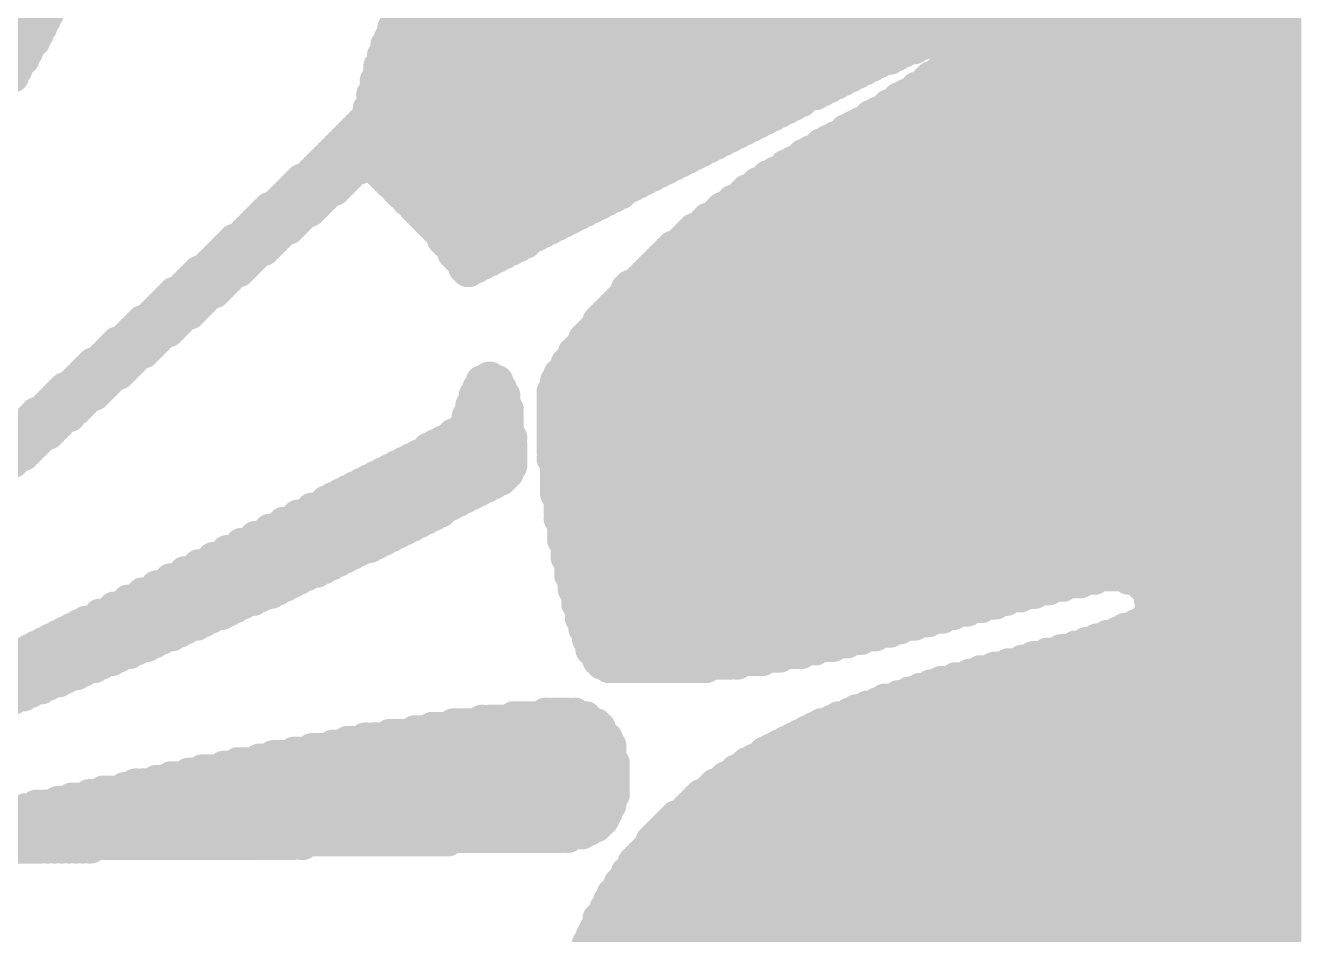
# Model space of a CAD drawing. Extents: x -305 to 3505, y -905 to 3905.
# Drawn here: x 2466.4 to 2547.6, y 2533.3 to 2591.1 of the extents above; entities that cross this region are included whole.
import ezdxf

# ---------------------------------------------------------------- set-up
doc = ezdxf.new("R2010")
doc.units = 0
doc.layers.add('2D_LINE_26', color=1, linetype='CONTINUOUS')

# ---------------------------------------------------------------- blocks, each defined once
blk = doc.blocks.new('SMOOTH_2')
at = {"const_width": 1}
blk.add_lwpolyline([(-0.5, 0, 1), (0.5, 0, 1)], format="xyb", close=True, dxfattribs=at)
blk = doc.blocks.new('DRAWING_23')
at = {"layer": '2D_LINE_26', "const_width": 2}
for points in [[(108.9, 259.875), (110.812, 259.875)], [(133.2, 259.875), (189.562, 259.875)], [(108.45, 259.2), (110.362, 259.2)], [(108.45, 258.975), (110.362, 258.975)], [(108.675, 259.65), (110.588, 259.65)], [(108.675, 259.425), (110.588, 259.425)], [(132.75, 258.975), (189.562, 258.975)], [(132.975, 259.65), (189.562, 259.65)], [(132.975, 259.425), (189.562, 259.425)], [(132.975, 259.2), (189.562, 259.2)], [(107.775, 258.075), (109.912, 258.075)], [(108, 258.525), (110.138, 258.525)], [(108, 258.3), (109.912, 258.3)], [(108.225, 258.75), (110.138, 258.75)], [(132.525, 258.3), (189.562, 258.3)], [(132.525, 258.075), (167.062, 258.075)], [(132.75, 258.75), (189.562, 258.75)], [(132.75, 258.525), (189.562, 258.525)], [(167.4, 258.075), (189.562, 258.075)], [(107.325, 257.4), (109.462, 257.4)], [(107.55, 257.625), (109.462, 257.625)], [(107.775, 257.85), (109.688, 257.85)], [(132.3, 257.85), (166.388, 257.85)], [(132.3, 257.625), (165.938, 257.625)], [(132.3, 257.4), (165.262, 257.4)], [(168.3, 257.85), (189.562, 257.85)], [(168.525, 257.625), (189.562, 257.625)], [(168.525, 257.4), (189.562, 257.4)], [(106.875, 256.5), (108.788, 256.5)], [(107.1, 256.95), (109.238, 256.95)], [(107.1, 256.725), (109.012, 256.725)], [(107.325, 257.175), (109.238, 257.175)], [(131.85, 256.5), (163.238, 256.5)], [(132.075, 257.175), (164.812, 257.175)], [(132.075, 256.95), (164.362, 256.95)], [(132.075, 256.725), (163.688, 256.725)], [(167.85, 256.5), (189.562, 256.5)], [(168.3, 256.95), (189.562, 256.95)], [(168.3, 256.725), (189.562, 256.725)], [(168.525, 257.175), (189.562, 257.175)], [(106.425, 255.825), (108.562, 255.825)], [(106.65, 256.05), (108.562, 256.05)], [(106.875, 256.275), (108.788, 256.275)], [(131.85, 256.275), (162.788, 256.275)], [(131.85, 256.05), (162.338, 256.05)], [(131.85, 255.825), (161.888, 255.825)], [(166.95, 255.825), (189.562, 255.825)], [(167.4, 256.05), (189.562, 256.05)], [(167.625, 256.275), (189.562, 256.275)], [(131.625, 255.6), (161.438, 255.6)], [(131.625, 255.375), (160.988, 255.375)], [(131.625, 255.15), (160.538, 255.15)], [(131.625, 254.925), (160.088, 254.925)], [(165.825, 254.925), (189.562, 254.925)], [(166.05, 255.15), (189.562, 255.15)], [(166.5, 255.375), (189.562, 255.375)], [(166.725, 255.6), (189.562, 255.6)], [(131.4, 254.7), (159.638, 254.7)], [(131.4, 254.475), (158.962, 254.475)], [(131.4, 254.25), (158.738, 254.25)], [(131.4, 254.025), (158.288, 254.025)], [(164.25, 254.025), (189.562, 254.025)], [(164.7, 254.25), (189.562, 254.25)], [(164.925, 254.475), (189.562, 254.475)], [(165.375, 254.7), (189.562, 254.7)], [(131.175, 253.8), (157.838, 253.8)], [(131.175, 253.575), (157.388, 253.575)], [(131.175, 253.35), (156.938, 253.35)], [(163.125, 253.35), (189.562, 253.35)], [(163.575, 253.575), (189.562, 253.575)], [(164.025, 253.8), (189.562, 253.8)], [(130.275, 252.45), (155.138, 252.45)], [(130.5, 252.675), (155.588, 252.675)], [(130.725, 252.9), (156.038, 252.9)], [(130.95, 253.125), (156.488, 253.125)], [(161.55, 252.45), (189.562, 252.45)], [(162, 252.675), (189.562, 252.675)], [(162.45, 252.9), (189.562, 252.9)], [(162.9, 253.125), (189.562, 253.125)], [(129.6, 251.775), (153.788, 251.775)], [(129.825, 252), (154.238, 252)], [(130.05, 252.225), (154.688, 252.225)], [(160.425, 251.775), (189.562, 251.775)], [(160.875, 252), (189.562, 252)], [(161.325, 252.225), (189.562, 252.225)], [(128.7, 250.875), (151.988, 250.875)], [(128.925, 251.1), (152.438, 251.1)], [(129.15, 251.325), (152.888, 251.325)], [(129.375, 251.55), (153.338, 251.55)], [(158.85, 250.875), (189.562, 250.875)], [(159.3, 251.1), (189.562, 251.1)], [(159.75, 251.325), (189.562, 251.325)], [(159.975, 251.55), (189.562, 251.55)], [(127.8, 249.975), (130.612, 249.975)], [(128.025, 250.2), (130.838, 250.2)], [(128.25, 250.425), (151.088, 250.425)], [(128.475, 250.65), (151.538, 250.65)], [(131.4, 250.2), (150.638, 250.2)], [(131.625, 249.975), (150.188, 249.975)], [(157.5, 249.975), (189.562, 249.975)], [(157.725, 250.2), (189.562, 250.2)], [(158.175, 250.425), (189.562, 250.425)], [(158.625, 250.65), (189.562, 250.65)], [(126.9, 249.3), (129.712, 249.3)], [(127.35, 249.525), (129.938, 249.525)], [(127.575, 249.75), (130.162, 249.75)], [(131.85, 249.75), (149.738, 249.75)], [(132.075, 249.525), (149.288, 249.525)], [(132.3, 249.3), (148.838, 249.3)], [(156.375, 249.3), (189.562, 249.3)], [(156.6, 249.525), (189.562, 249.525)], [(157.05, 249.75), (189.562, 249.75)], [(126, 248.4), (128.588, 248.4)], [(126.225, 248.625), (129.038, 248.625)], [(126.45, 248.85), (129.262, 248.85)], [(126.675, 249.075), (129.488, 249.075)], [(132.525, 249.075), (148.388, 249.075)], [(132.975, 248.85), (147.938, 248.85)], [(132.975, 248.625), (147.488, 248.625)], [(133.2, 248.4), (147.262, 248.4)], [(155.025, 248.4), (189.562, 248.4)], [(155.25, 248.625), (189.562, 248.625)], [(155.7, 248.85), (189.562, 248.85)], [(155.925, 249.075), (189.562, 249.075)], [(125.325, 247.725), (127.912, 247.725)], [(125.55, 247.95), (128.138, 247.95)], [(125.775, 248.175), (128.362, 248.175)], [(133.65, 248.175), (146.812, 248.175)], [(133.65, 247.95), (146.362, 247.95)], [(134.1, 247.725), (145.912, 247.725)], [(154.125, 247.725), (189.562, 247.725)], [(154.35, 247.95), (189.562, 247.95)], [(154.8, 248.175), (189.562, 248.175)], [(124.2, 246.825), (126.788, 246.825)], [(124.425, 247.05), (127.012, 247.05)], [(124.65, 247.275), (127.462, 247.275)], [(124.875, 247.5), (127.688, 247.5)], [(134.1, 247.5), (145.462, 247.5)], [(134.325, 247.275), (145.012, 247.275)], [(134.55, 247.05), (144.562, 247.05)], [(134.775, 246.825), (144.112, 246.825)], [(152.775, 246.825), (189.562, 246.825)], [(153.225, 247.05), (189.562, 247.05)], [(153.45, 247.275), (189.562, 247.275)], [(153.675, 247.5), (189.562, 247.5)], [(123.3, 245.925), (125.662, 245.925)], [(123.525, 246.15), (126.112, 246.15)], [(123.75, 246.375), (126.338, 246.375)], [(123.975, 246.6), (126.562, 246.6)], [(135, 246.6), (143.662, 246.6)], [(135.225, 246.375), (143.212, 246.375)], [(135.45, 246.15), (142.762, 246.15)], [(135.675, 245.925), (142.312, 245.925)], [(151.65, 245.925), (189.562, 245.925)], [(151.875, 246.15), (189.562, 246.15)], [(152.325, 246.375), (189.562, 246.375)], [(152.55, 246.6), (189.562, 246.6)], [(122.4, 245.25), (124.988, 245.25)], [(122.625, 245.475), (125.212, 245.475)], [(123.075, 245.7), (125.438, 245.7)], [(135.9, 245.7), (141.862, 245.7)], [(135.9, 245.475), (141.412, 245.475)], [(136.125, 245.25), (141.188, 245.25)], [(150.975, 245.25), (189.562, 245.25)], [(151.2, 245.475), (189.562, 245.475)], [(151.425, 245.7), (189.562, 245.7)], [(121.5, 244.35), (123.862, 244.35)], [(121.725, 244.575), (124.088, 244.575)], [(121.95, 244.8), (124.538, 244.8)], [(122.175, 245.025), (124.762, 245.025)], [(136.35, 245.025), (140.738, 245.025)], [(136.575, 244.8), (140.288, 244.8)], [(136.575, 244.575), (139.838, 244.575)], [(136.8, 244.35), (139.388, 244.35)], [(149.85, 244.35), (189.562, 244.35)], [(150.075, 244.575), (189.562, 244.575)], [(150.3, 244.8), (189.562, 244.8)], [(150.525, 245.025), (189.562, 245.025)], [(120.375, 243.45), (122.962, 243.45)], [(120.825, 243.675), (123.188, 243.675)], [(121.05, 243.9), (123.412, 243.9)], [(121.275, 244.125), (123.638, 244.125)], [(137.025, 244.125), (138.938, 244.125)], [(137.25, 243.9), (138.488, 243.9)], [(137.25, 243.675), (138.038, 243.675)], [(137.475, 243.45), (137.588, 243.45)], [(148.95, 243.45), (189.562, 243.45)], [(149.175, 243.675), (189.562, 243.675)], [(149.4, 243.9), (189.562, 243.9)], [(149.625, 244.125), (189.562, 244.125)], [(119.7, 242.775), (122.062, 242.775)], [(119.925, 243), (122.288, 243)], [(120.15, 243.225), (122.512, 243.225)], [(148.275, 242.775), (189.562, 242.775)], [(148.5, 243), (189.562, 243)], [(148.725, 243.225), (189.562, 243.225)], [(118.575, 241.875), (120.938, 241.875)], [(118.8, 242.1), (121.388, 242.1)], [(119.25, 242.325), (121.612, 242.325)], [(119.475, 242.55), (121.838, 242.55)], [(147.375, 241.875), (189.562, 241.875)], [(147.6, 242.325), (189.562, 242.325)], [(147.6, 242.1), (189.562, 242.1)], [(147.825, 242.55), (189.562, 242.55)], [(117.9, 241.2), (120.262, 241.2)], [(118.125, 241.425), (120.488, 241.425)], [(118.35, 241.65), (120.712, 241.65)], [(146.7, 241.2), (189.562, 241.2)], [(146.925, 241.425), (189.562, 241.425)], [(147.15, 241.65), (189.562, 241.65)], [(116.775, 240.3), (119.138, 240.3)], [(117.225, 240.525), (119.362, 240.525)], [(117.45, 240.75), (119.812, 240.75)], [(117.675, 240.975), (120.038, 240.975)], [(145.8, 240.3), (189.562, 240.3)], [(146.025, 240.525), (189.562, 240.525)], [(146.25, 240.75), (189.562, 240.75)], [(146.475, 240.975), (189.562, 240.975)], [(115.875, 239.4), (118.012, 239.4)], [(116.1, 239.625), (118.462, 239.625)], [(116.325, 239.85), (118.688, 239.85)], [(116.55, 240.075), (118.912, 240.075)], [(145.125, 239.4), (189.562, 239.4)], [(145.35, 239.625), (189.562, 239.625)], [(145.575, 239.85), (189.562, 239.85)], [(145.8, 240.075), (189.562, 240.075)], [(114.975, 238.725), (117.338, 238.725)], [(115.2, 238.95), (117.562, 238.95)], [(115.65, 239.175), (117.788, 239.175)], [(144.675, 238.725), (189.562, 238.725)], [(144.9, 239.175), (189.562, 239.175)], [(144.9, 238.95), (189.562, 238.95)], [(114.075, 237.825), (116.212, 237.825)], [(114.3, 238.05), (116.438, 238.05)], [(114.525, 238.275), (116.888, 238.275)], [(114.75, 238.5), (117.112, 238.5)], [(144, 237.825), (189.562, 237.825)], [(144.225, 238.275), (189.562, 238.275)], [(144.225, 238.05), (189.562, 238.05)], [(144.45, 238.5), (189.562, 238.5)], [(113.175, 237.15), (115.538, 237.15)], [(113.4, 237.375), (115.762, 237.375)], [(113.625, 237.6), (115.988, 237.6)], [(143.55, 237.15), (189.562, 237.15)], [(143.775, 237.6), (189.562, 237.6)], [(143.775, 237.375), (189.562, 237.375)], [(112.275, 236.25), (114.412, 236.25)], [(112.5, 236.475), (114.638, 236.475)], [(112.725, 236.7), (114.862, 236.7)], [(112.95, 236.925), (115.312, 236.925)], [(138.375, 236.475), (139.388, 236.475)], [(138.375, 236.25), (139.388, 236.25)], [(138.825, 236.7), (138.938, 236.7)], [(143.1, 236.475), (189.562, 236.475)], [(143.1, 236.25), (189.562, 236.25)], [(143.325, 236.925), (189.562, 236.925)], [(143.325, 236.7), (189.562, 236.7)], [(111.15, 235.35), (113.288, 235.35)], [(111.375, 235.575), (113.738, 235.575)], [(111.6, 235.8), (113.962, 235.8)], [(111.825, 236.025), (114.188, 236.025)], [(137.925, 235.575), (139.838, 235.575)], [(137.925, 235.35), (139.838, 235.35)], [(138.15, 236.025), (139.612, 236.025)], [(138.15, 235.8), (139.612, 235.8)], [(142.875, 235.8), (189.562, 235.8)], [(142.875, 235.575), (189.562, 235.575)], [(142.875, 235.35), (189.562, 235.35)], [(143.1, 236.025), (189.562, 236.025)], [(110.475, 234.675), (112.612, 234.675)], [(110.7, 234.9), (112.838, 234.9)], [(110.925, 235.125), (113.062, 235.125)], [(137.7, 234.9), (139.838, 234.9)], [(137.7, 234.675), (140.062, 234.675)], [(137.925, 235.125), (139.838, 235.125)], [(142.875, 235.125), (189.562, 235.125)], [(142.875, 234.9), (189.562, 234.9)], [(142.875, 234.675), (189.562, 234.675)], [(109.35, 233.775), (111.488, 233.775)], [(109.575, 234), (111.712, 234)], [(109.8, 234.225), (112.162, 234.225)], [(110.025, 234.45), (112.162, 234.45)], [(137.475, 234.225), (140.062, 234.225)], [(137.475, 234), (140.062, 234)], [(137.475, 233.775), (140.062, 233.775)], [(137.7, 234.45), (139.838, 234.45)], [(142.875, 234.45), (189.562, 234.45)], [(142.875, 234.225), (189.562, 234.225)], [(142.875, 234), (189.562, 234)], [(142.875, 233.775), (189.562, 233.775)], [(108.45, 233.1), (110.812, 233.1)], [(108.9, 233.325), (111.038, 233.325)], [(109.125, 233.55), (111.262, 233.55)], [(136.575, 233.1), (140.062, 233.1)], [(137.025, 233.325), (140.062, 233.325)], [(137.25, 233.55), (140.062, 233.55)], [(142.875, 233.55), (189.562, 233.55)], [(142.875, 233.325), (189.562, 233.325)], [(142.875, 233.1), (189.562, 233.1)], [(107.55, 232.2), (109.688, 232.2)], [(107.775, 232.425), (109.912, 232.425)], [(108, 232.65), (110.138, 232.65)], [(108.225, 232.875), (110.362, 232.875)], [(135, 232.2), (140.288, 232.2)], [(135.45, 232.425), (140.288, 232.425)], [(135.9, 232.65), (140.062, 232.65)], [(136.35, 232.875), (140.288, 232.875)], [(142.875, 232.875), (189.562, 232.875)], [(142.875, 232.65), (189.562, 232.65)], [(142.875, 232.425), (189.562, 232.425)], [(142.875, 232.2), (189.562, 232.2)], [(106.425, 231.3), (108.562, 231.3)], [(106.65, 231.525), (108.788, 231.525)], [(107.1, 231.75), (109.238, 231.75)], [(107.325, 231.975), (109.462, 231.975)], [(133.425, 231.3), (140.288, 231.3)], [(133.875, 231.525), (140.288, 231.525)], [(134.325, 231.75), (140.288, 231.75)], [(134.775, 231.975), (140.288, 231.975)], [(142.875, 231.975), (189.562, 231.975)], [(142.875, 231.525), (189.562, 231.525)], [(143.1, 231.75), (189.562, 231.75)], [(143.1, 231.3), (189.562, 231.3)], [(132.075, 230.625), (140.062, 230.625)], [(132.525, 230.85), (140.062, 230.85)], [(132.975, 231.075), (140.288, 231.075)], [(143.1, 231.075), (189.562, 231.075)], [(143.1, 230.85), (189.562, 230.85)], [(143.1, 230.625), (189.562, 230.625)], [(130.275, 229.725), (138.712, 229.725)], [(130.725, 229.95), (139.162, 229.95)], [(131.175, 230.175), (139.612, 230.175)], [(131.625, 230.4), (139.838, 230.4)], [(143.1, 230.4), (189.562, 230.4)], [(143.1, 230.175), (189.562, 230.175)], [(143.1, 229.95), (189.562, 229.95)], [(143.1, 229.725), (189.562, 229.725)], [(128.925, 229.05), (137.362, 229.05)], [(129.375, 229.275), (137.812, 229.275)], [(129.825, 229.5), (138.262, 229.5)], [(143.1, 229.5), (189.562, 229.5)], [(143.1, 229.275), (189.562, 229.275)], [(143.325, 229.05), (189.562, 229.05)], [(127.35, 228.15), (135.788, 228.15)], [(127.575, 228.375), (136.012, 228.375)], [(128.25, 228.6), (136.462, 228.6)], [(128.475, 228.825), (136.912, 228.825)], [(143.325, 228.825), (189.562, 228.825)], [(143.325, 228.6), (189.562, 228.6)], [(143.325, 228.375), (189.562, 228.375)], [(143.325, 228.15), (189.562, 228.15)], [(125.55, 227.25), (133.988, 227.25)], [(125.775, 227.475), (134.438, 227.475)], [(126.45, 227.7), (134.888, 227.7)], [(126.675, 227.925), (135.338, 227.925)], [(143.325, 227.7), (189.562, 227.7)], [(143.55, 227.925), (189.562, 227.925)], [(143.55, 227.475), (189.562, 227.475)], [(143.55, 227.25), (189.562, 227.25)], [(123.975, 226.575), (132.638, 226.575)], [(124.65, 226.8), (133.088, 226.8)], [(124.875, 227.025), (133.538, 227.025)], [(143.55, 227.025), (189.562, 227.025)], [(143.55, 226.8), (189.562, 226.8)], [(143.55, 226.575), (189.562, 226.575)], [(122.175, 225.675), (130.612, 225.675)], [(122.85, 225.9), (131.288, 225.9)], [(123.075, 226.125), (131.738, 226.125)], [(123.75, 226.35), (132.188, 226.35)], [(143.55, 226.35), (189.562, 226.35)], [(143.775, 226.125), (189.562, 226.125)], [(143.775, 225.9), (189.562, 225.9)], [(143.775, 225.675), (189.562, 225.675)], [(120.375, 224.775), (128.812, 224.775)], [(121.05, 225), (129.262, 225)], [(121.275, 225.225), (129.712, 225.225)], [(121.95, 225.45), (130.162, 225.45)], [(143.775, 225.45), (189.562, 225.45)], [(143.775, 225.225), (189.562, 225.225)], [(144, 225), (189.562, 225)], [(144, 224.775), (189.562, 224.775)], [(119.25, 224.1), (127.238, 224.1)], [(119.475, 224.325), (127.912, 224.325)], [(120.15, 224.55), (128.362, 224.55)], [(144, 224.55), (189.562, 224.55)], [(144, 224.325), (189.562, 224.325)], [(144, 224.1), (189.562, 224.1)], [(117.45, 223.2), (125.438, 223.2)], [(117.675, 223.425), (125.888, 223.425)], [(118.35, 223.65), (126.338, 223.65)], [(118.575, 223.875), (126.788, 223.875)], [(144.225, 223.875), (177.412, 223.875)], [(144.225, 223.65), (176.512, 223.65)], [(144.225, 223.425), (175.388, 223.425)], [(144.225, 223.2), (174.488, 223.2)], [(179.55, 223.875), (189.562, 223.875)], [(180.225, 223.65), (189.562, 223.65)], [(180.45, 223.425), (189.562, 223.425)], [(180.675, 223.2), (189.562, 223.2)], [(115.875, 222.525), (123.862, 222.525)], [(116.55, 222.75), (124.312, 222.75)], [(116.775, 222.975), (124.988, 222.975)], [(144.45, 222.975), (173.588, 222.975)], [(144.45, 222.75), (172.688, 222.75)], [(144.45, 222.525), (171.788, 222.525)], [(180.9, 222.975), (189.562, 222.975)], [(180.9, 222.75), (189.562, 222.75)], [(180.9, 222.525), (189.562, 222.525)], [(114.075, 221.625), (121.838, 221.625)], [(114.75, 221.85), (122.288, 221.85)], [(114.975, 222.075), (122.738, 222.075)], [(115.65, 222.3), (123.188, 222.3)], [(144.45, 222.3), (171.112, 222.3)], [(144.675, 222.075), (170.212, 222.075)], [(144.675, 221.85), (169.312, 221.85)], [(144.675, 221.625), (168.412, 221.625)], [(181.125, 222.3), (189.562, 222.3)], [(181.125, 222.075), (189.562, 222.075)], [(181.125, 221.85), (189.562, 221.85)], [(181.125, 221.625), (189.562, 221.625)], [(112.275, 220.725), (119.588, 220.725)], [(112.725, 220.95), (120.262, 220.95)], [(113.175, 221.175), (120.712, 221.175)], [(113.85, 221.4), (121.162, 221.4)], [(144.675, 221.4), (167.738, 221.4)], [(144.9, 221.175), (166.838, 221.175)], [(144.9, 220.95), (165.938, 220.95)], [(144.9, 220.725), (165.038, 220.725)], [(179.325, 220.725), (189.562, 220.725)], [(180, 220.95), (189.562, 220.95)], [(180.45, 221.175), (189.562, 221.175)], [(180.675, 221.4), (189.562, 221.4)], [(110.925, 220.05), (118.012, 220.05)], [(111.375, 220.275), (118.688, 220.275)], [(111.825, 220.5), (119.138, 220.5)], [(145.125, 220.5), (164.362, 220.5)], [(145.125, 220.275), (163.462, 220.275)], [(145.125, 220.05), (162.562, 220.05)], [(177.525, 220.05), (189.562, 220.05)], [(178.2, 220.275), (189.562, 220.275)], [(178.875, 220.5), (189.562, 220.5)], [(109.125, 219.15), (115.988, 219.15)], [(109.575, 219.375), (116.438, 219.375)], [(110.025, 219.6), (117.112, 219.6)], [(110.475, 219.825), (117.562, 219.825)], [(145.35, 219.825), (161.662, 219.825)], [(145.35, 219.6), (160.762, 219.6)], [(145.35, 219.375), (159.638, 219.375)], [(145.575, 219.15), (158.738, 219.15)], [(174.375, 219.15), (189.562, 219.15)], [(175.275, 219.375), (189.562, 219.375)], [(176.175, 219.6), (189.562, 219.6)], [(176.85, 219.825), (189.562, 219.825)], [(107.775, 218.475), (114.188, 218.475)], [(108.225, 218.7), (114.862, 218.7)], [(108.675, 218.925), (115.312, 218.925)], [(145.8, 218.925), (157.388, 218.925)], [(145.8, 218.7), (156.262, 218.7)], [(146.025, 218.475), (154.238, 218.475)], [(154.575, 218.475), (154.688, 218.475)], [(171.9, 218.475), (189.562, 218.475)], [(172.8, 218.7), (189.562, 218.7)], [(173.475, 218.925), (189.562, 218.925)], [(105.975, 217.575), (111.938, 217.575)], [(106.425, 217.8), (112.612, 217.8)], [(106.875, 218.025), (113.062, 218.025)], [(107.325, 218.25), (113.738, 218.25)], [(146.475, 218.25), (152.212, 218.25)], [(152.55, 218.25), (152.662, 218.25)], [(168.525, 217.575), (189.562, 217.575)], [(169.425, 217.8), (189.562, 217.8)], [(170.1, 218.025), (189.562, 218.025)], [(171, 218.25), (189.562, 218.25)], [(104.175, 216.675), (109.688, 216.675)], [(104.625, 216.9), (110.362, 216.9)], [(105.075, 217.125), (110.812, 217.125)], [(105.525, 217.35), (111.488, 217.35)], [(165.6, 216.675), (189.562, 216.675)], [(166.275, 216.9), (189.562, 216.9)], [(166.95, 217.125), (189.562, 217.125)], [(167.625, 217.35), (189.562, 217.35)], [(103.275, 216.225), (108.562, 216.225)], [(103.725, 216.45), (109.238, 216.45)], [(163.575, 216), (189.562, 216)], [(164.025, 216.225), (189.562, 216.225)], [(164.925, 216.45), (189.562, 216.45)], [(140.4, 215.1), (140.512, 215.1)], [(140.85, 215.1), (145.012, 215.1)], [(142.425, 215.325), (142.538, 215.325)], [(142.875, 215.325), (143.888, 215.325)], [(144.225, 215.325), (144.338, 215.325)], [(161.1, 215.1), (189.562, 215.1)], [(161.775, 215.325), (189.562, 215.325)], [(162.225, 215.55), (189.562, 215.55)], [(162.9, 215.775), (189.562, 215.775)], [(135.225, 214.425), (135.338, 214.425)], [(135.675, 214.425), (145.912, 214.425)], [(136.575, 214.65), (136.688, 214.65)], [(137.025, 214.65), (145.688, 214.65)], [(138.375, 214.875), (138.488, 214.875)], [(138.825, 214.875), (145.238, 214.875)], [(159.525, 214.425), (189.562, 214.425)], [(159.975, 214.65), (189.562, 214.65)], [(160.65, 214.875), (189.562, 214.875)], [(129.825, 213.525), (146.362, 213.525)], [(130.95, 213.75), (131.062, 213.75)], [(131.4, 213.75), (146.362, 213.75)], [(132.525, 213.975), (146.138, 213.975)], [(134.1, 214.2), (145.912, 214.2)], [(157.725, 213.525), (189.562, 213.525)], [(158.175, 213.75), (189.562, 213.75)], [(158.625, 213.975), (189.562, 213.975)], [(159.075, 214.2), (189.562, 214.2)], [(125.1, 212.625), (146.588, 212.625)], [(126.45, 212.85), (146.588, 212.85)], [(127.575, 213.075), (146.588, 213.075)], [(128.925, 213.3), (146.588, 213.3)], [(156.15, 212.625), (189.562, 212.625)], [(156.375, 212.85), (189.562, 212.85)], [(156.825, 213.075), (189.562, 213.075)], [(157.275, 213.3), (189.562, 213.3)], [(121.95, 211.95), (146.812, 211.95)], [(122.85, 212.175), (146.812, 212.175)], [(124.2, 212.4), (146.588, 212.4)], [(155.025, 211.95), (189.562, 211.95)], [(155.25, 212.175), (189.562, 212.175)], [(155.7, 212.4), (189.562, 212.4)], [(117.675, 211.05), (146.812, 211.05)], [(118.575, 211.275), (146.812, 211.275)], [(119.7, 211.5), (146.812, 211.5)], [(120.6, 211.725), (120.712, 211.725)], [(121.05, 211.725), (146.812, 211.725)], [(153.675, 211.05), (189.562, 211.05)], [(153.9, 211.275), (189.562, 211.275)], [(154.35, 211.5), (189.562, 211.5)], [(154.575, 211.725), (189.562, 211.725)], [(114.3, 210.375), (146.812, 210.375)], [(115.65, 210.6), (146.812, 210.6)], [(116.325, 210.825), (116.438, 210.825)], [(116.775, 210.825), (146.812, 210.825)], [(152.775, 210.375), (189.562, 210.375)], [(153, 210.6), (189.562, 210.6)], [(153.225, 210.825), (189.562, 210.825)], [(110.025, 209.475), (110.138, 209.475)], [(110.475, 209.475), (146.588, 209.475)], [(111.375, 209.7), (146.588, 209.7)], [(112.275, 209.925), (146.588, 209.925)], [(113.4, 210.15), (146.812, 210.15)], [(151.65, 209.475), (189.562, 209.475)], [(151.875, 209.7), (189.562, 209.7)], [(152.1, 209.925), (189.562, 209.925)], [(152.325, 210.15), (189.562, 210.15)], [(105.75, 208.575), (146.138, 208.575)], [(107.1, 208.8), (146.138, 208.8)], [(108, 209.025), (146.362, 209.025)], [(109.35, 209.25), (146.362, 209.25)], [(150.525, 208.575), (189.562, 208.575)], [(150.75, 208.8), (189.562, 208.8)], [(151.2, 209.025), (189.562, 209.025)], [(151.425, 209.25), (189.562, 209.25)], [(102.15, 207.9), (145.238, 207.9)], [(103.275, 208.125), (145.688, 208.125)], [(104.85, 208.35), (145.912, 208.35)], [(149.85, 207.9), (189.562, 207.9)], [(150.075, 208.125), (189.562, 208.125)], [(150.3, 208.35), (189.562, 208.35)], [(94.95, 207.225), (133.988, 207.225)], [(95.175, 207.45), (143.438, 207.45)], [(95.175, 207), (124.088, 207)], [(100.125, 207.675), (144.788, 207.675)], [(124.425, 207), (124.538, 207)], [(124.875, 207), (124.988, 207)], [(125.325, 207), (125.438, 207)], [(125.775, 207), (125.888, 207)], [(126.225, 207), (126.338, 207)], [(126.9, 207), (127.012, 207)], [(134.325, 207.225), (134.438, 207.225)], [(134.775, 207.225), (134.888, 207.225)], [(135.225, 207.225), (135.338, 207.225)], [(135.675, 207.225), (135.788, 207.225)], [(136.125, 207.225), (136.238, 207.225)], [(143.775, 207.45), (143.888, 207.45)], [(149.175, 207.225), (189.562, 207.225)], [(149.175, 207), (189.562, 207)], [(149.4, 207.45), (189.562, 207.45)], [(149.625, 207.675), (189.562, 207.675)], [(95.175, 206.775), (110.362, 206.775)], [(110.7, 206.775), (110.812, 206.775)], [(111.15, 206.775), (111.262, 206.775)], [(111.6, 206.775), (111.712, 206.775)], [(112.05, 206.775), (112.162, 206.775)], [(112.5, 206.775), (112.612, 206.775)], [(112.95, 206.775), (113.062, 206.775)], [(113.4, 206.775), (113.512, 206.775)], [(148.275, 206.1), (189.562, 206.1)], [(148.5, 206.325), (189.562, 206.325)], [(148.725, 206.55), (189.562, 206.55)], [(148.95, 206.775), (189.562, 206.775)], [(147.825, 205.425), (189.562, 205.425)], [(148.05, 205.875), (189.562, 205.875)], [(148.05, 205.65), (189.562, 205.65)], [(147.15, 204.525), (189.562, 204.525)], [(147.375, 204.75), (189.562, 204.75)], [(147.6, 205.2), (189.562, 205.2)], [(147.6, 204.975), (189.562, 204.975)], [(146.7, 203.85), (189.562, 203.85)], [(146.925, 204.075), (189.562, 204.075)], [(147.15, 204.3), (189.562, 204.3)], [(146.25, 202.95), (189.562, 202.95)], [(146.475, 203.4), (189.562, 203.4)], [(146.475, 203.175), (189.562, 203.175)], [(146.7, 203.625), (189.562, 203.625)], [(145.8, 202.275), (189.562, 202.275)], [(145.8, 202.05), (189.562, 202.05)], [(146.025, 202.5), (189.562, 202.5)], [(146.25, 202.725), (189.562, 202.725)], [(145.575, 201.6), (189.562, 201.6)], [(145.575, 201.375), (189.562, 201.375)], [(145.8, 201.825), (189.562, 201.825)], [(145.125, 200.7), (189.562, 200.7)], [(145.125, 200.475), (189.562, 200.475)], [(145.35, 201.15), (189.562, 201.15)], [(145.35, 200.925), (189.562, 200.925)]]:
    blk.add_lwpolyline(points, dxfattribs=at)
at = {"layer": '2D_LINE_26'}
for p in [(108.9, 259.875), (110.812, 259.875), (133.2, 259.875), (189.562, 259.875), (108.45, 259.2), (108.45, 258.975), (108.675, 259.65), (108.675, 259.425), (110.362, 259.2), (110.362, 258.975), (110.588, 259.65), (110.588, 259.425), (132.75, 258.975), (132.975, 259.65), (132.975, 259.425), (132.975, 259.2), (189.562, 259.65), (189.562, 259.425), (189.562, 259.2), (189.562, 258.975), (109.912, 258.3), (109.912, 258.075), (110.138, 258.75), (110.138, 258.525), (132.525, 258.3), (132.525, 258.075), (132.75, 258.75), (132.75, 258.525), (167.062, 258.075), (167.4, 258.075), (189.562, 258.75), (189.562, 258.525), (189.562, 258.3), (189.562, 258.075), (109.462, 257.625), (109.462, 257.4), (109.688, 257.85), (132.3, 257.85), (132.3, 257.625), (132.3, 257.4), (165.262, 257.4), (165.938, 257.625), (166.388, 257.85), (168.3, 257.85), (168.525, 257.625), (168.525, 257.4), (189.562, 257.85), (189.562, 257.625), (189.562, 257.4), (108.788, 256.5), (109.012, 256.725), (109.238, 257.175), (109.238, 256.95), (131.85, 256.5), (132.075, 257.175), (132.075, 256.95), (132.075, 256.725), (163.238, 256.5), (163.688, 256.725), (164.362, 256.95), (164.812, 257.175), (167.85, 256.5), (168.3, 256.95), (168.3, 256.725), (168.525, 257.175), (189.562, 257.175), (189.562, 256.95), (189.562, 256.725), (189.562, 256.5), (108.562, 256.05), (108.562, 255.825), (108.788, 256.275), (131.85, 256.275), (131.85, 256.05), (131.85, 255.825), (161.888, 255.825), (162.338, 256.05), (162.788, 256.275), (166.95, 255.825), (167.4, 256.05), (167.625, 256.275), (189.562, 256.275), (189.562, 256.05), (189.562, 255.825), (131.625, 255.6), (131.625, 255.375), (131.625, 255.15), (131.625, 254.925), (160.088, 254.925), (160.538, 255.15), (160.988, 255.375), (161.438, 255.6), (165.825, 254.925), (166.05, 255.15), (166.5, 255.375), (166.725, 255.6), (189.562, 255.6), (189.562, 255.375), (189.562, 255.15), (189.562, 254.925), (131.4, 254.7), (131.4, 254.475), (131.4, 254.25), (131.4, 254.025), (158.288, 254.025), (158.738, 254.25), (158.962, 254.475), (159.638, 254.7), (164.25, 254.025), (164.7, 254.25), (164.925, 254.475), (165.375, 254.7), (189.562, 254.7), (189.562, 254.475), (189.562, 254.25), (189.562, 254.025), (131.175, 253.8), (131.175, 253.575), (131.175, 253.35), (156.938, 253.35), (157.388, 253.575), (157.838, 253.8), (163.125, 253.35), (163.575, 253.575), (164.025, 253.8), (189.562, 253.8), (189.562, 253.575), (189.562, 253.35), (130.275, 252.45), (130.5, 252.675), (130.725, 252.9), (130.95, 253.125), (155.138, 252.45), (155.588, 252.675), (156.038, 252.9), (156.488, 253.125), (161.55, 252.45), (162, 252.675), (162.45, 252.9), (162.9, 253.125), (189.562, 253.125), (189.562, 252.9), (189.562, 252.675), (189.562, 252.45), (129.6, 251.775), (129.825, 252), (130.05, 252.225), (153.788, 251.775), (154.238, 252), (154.688, 252.225), (160.425, 251.775), (160.875, 252), (161.325, 252.225), (189.562, 252.225), (189.562, 252), (189.562, 251.775), (128.7, 250.875), (128.925, 251.1), (129.15, 251.325), (129.375, 251.55), (151.988, 250.875), (152.438, 251.1), (152.888, 251.325), (153.338, 251.55), (158.85, 250.875), (159.3, 251.1), (159.75, 251.325), (159.975, 251.55), (189.562, 251.55), (189.562, 251.325), (189.562, 251.1), (189.562, 250.875), (127.8, 249.975), (128.025, 250.2), (128.25, 250.425), (128.475, 250.65), (130.612, 249.975), (130.838, 250.2), (131.4, 250.2), (131.625, 249.975), (150.188, 249.975), (150.638, 250.2), (151.088, 250.425), (151.538, 250.65), (157.5, 249.975), (157.725, 250.2), (158.175, 250.425), (158.625, 250.65), (189.562, 250.65), (189.562, 250.425), (189.562, 250.2), (189.562, 249.975), (126.9, 249.3), (127.35, 249.525), (127.575, 249.75), (129.712, 249.3), (129.938, 249.525), (130.162, 249.75), (131.85, 249.75), (132.075, 249.525), (132.3, 249.3), (148.838, 249.3), (149.288, 249.525), (149.738, 249.75), (156.375, 249.3), (156.6, 249.525), (157.05, 249.75), (189.562, 249.75), (189.562, 249.525), (189.562, 249.3), (126, 248.4), (126.225, 248.625), (126.45, 248.85), (126.675, 249.075), (128.588, 248.4), (129.038, 248.625), (129.262, 248.85), (129.488, 249.075), (132.525, 249.075), (132.975, 248.85), (132.975, 248.625), (133.2, 248.4), (147.262, 248.4), (147.488, 248.625), (147.938, 248.85), (148.388, 249.075), (155.025, 248.4), (155.25, 248.625), (155.7, 248.85), (155.925, 249.075), (189.562, 249.075), (189.562, 248.85), (189.562, 248.625), (189.562, 248.4), (125.325, 247.725), (125.55, 247.95), (125.775, 248.175), (127.912, 247.725), (128.138, 247.95), (128.362, 248.175), (133.65, 248.175), (133.65, 247.95), (134.1, 247.725), (145.912, 247.725), (146.362, 247.95), (146.812, 248.175), (154.125, 247.725), (154.35, 247.95), (154.8, 248.175), (189.562, 248.175), (189.562, 247.95), (189.562, 247.725), (124.2, 246.825), (124.425, 247.05), (124.65, 247.275), (124.875, 247.5), (126.788, 246.825), (127.012, 247.05), (127.462, 247.275), (127.688, 247.5), (134.1, 247.5), (134.325, 247.275), (134.55, 247.05), (134.775, 246.825), (144.112, 246.825), (144.562, 247.05), (145.012, 247.275), (145.462, 247.5), (152.775, 246.825), (153.225, 247.05), (153.45, 247.275), (153.675, 247.5), (189.562, 247.5), (189.562, 247.275), (189.562, 247.05), (189.562, 246.825), (123.3, 245.925), (123.525, 246.15), (123.75, 246.375), (123.975, 246.6), (125.662, 245.925), (126.112, 246.15), (126.338, 246.375), (126.562, 246.6), (135, 246.6), (135.225, 246.375), (135.45, 246.15), (135.675, 245.925), (142.312, 245.925), (142.762, 246.15), (143.212, 246.375), (143.662, 246.6), (151.65, 245.925), (151.875, 246.15), (152.325, 246.375), (152.55, 246.6), (189.562, 246.6), (189.562, 246.375), (189.562, 246.15), (189.562, 245.925), (122.4, 245.25), (122.625, 245.475), (123.075, 245.7), (124.988, 245.25), (125.212, 245.475), (125.438, 245.7), (135.9, 245.7), (135.9, 245.475), (136.125, 245.25), (141.188, 245.25), (141.412, 245.475), (141.862, 245.7), (150.975, 245.25), (151.2, 245.475), (151.425, 245.7), (189.562, 245.7), (189.562, 245.475), (189.562, 245.25), (121.5, 244.35), (121.725, 244.575), (121.95, 244.8), (122.175, 245.025), (123.862, 244.35), (124.088, 244.575), (124.538, 244.8), (124.762, 245.025), (136.35, 245.025), (136.575, 244.8), (136.575, 244.575), (136.8, 244.35), (139.388, 244.35), (139.838, 244.575), (140.288, 244.8), (140.738, 245.025), (149.85, 244.35), (150.075, 244.575), (150.3, 244.8), (150.525, 245.025), (189.562, 245.025), (189.562, 244.8), (189.562, 244.575), (189.562, 244.35), (120.375, 243.45), (120.825, 243.675), (121.05, 243.9), (121.275, 244.125), (122.962, 243.45), (123.188, 243.675), (123.412, 243.9), (123.638, 244.125), (137.025, 244.125), (137.25, 243.9), (137.25, 243.675), (137.475, 243.45), (137.588, 243.45), (138.038, 243.675), (138.488, 243.9), (138.938, 244.125), (148.95, 243.45), (149.175, 243.675), (149.4, 243.9), (149.625, 244.125), (189.562, 244.125), (189.562, 243.9), (189.562, 243.675), (189.562, 243.45), (119.7, 242.775), (119.925, 243), (120.15, 243.225), (122.062, 242.775), (122.288, 243), (122.512, 243.225), (148.275, 242.775), (148.5, 243), (148.725, 243.225), (189.562, 243.225), (189.562, 243), (189.562, 242.775), (118.575, 241.875), (118.8, 242.1), (119.25, 242.325), (119.475, 242.55), (120.938, 241.875), (121.388, 242.1), (121.612, 242.325), (121.838, 242.55), (147.375, 241.875), (147.6, 242.325), (147.6, 242.1), (147.825, 242.55), (189.562, 242.55), (189.562, 242.325), (189.562, 242.1), (189.562, 241.875), (117.9, 241.2), (118.125, 241.425), (118.35, 241.65), (120.262, 241.2), (120.488, 241.425), (120.712, 241.65), (146.7, 241.2), (146.925, 241.425), (147.15, 241.65), (189.562, 241.65), (189.562, 241.425), (189.562, 241.2), (116.775, 240.3), (117.225, 240.525), (117.45, 240.75), (117.675, 240.975), (119.138, 240.3), (119.362, 240.525), (119.812, 240.75), (120.038, 240.975), (145.8, 240.3), (146.025, 240.525), (146.25, 240.75), (146.475, 240.975), (189.562, 240.975), (189.562, 240.75), (189.562, 240.525), (189.562, 240.3), (115.875, 239.4), (116.1, 239.625), (116.325, 239.85), (116.55, 240.075), (118.012, 239.4), (118.462, 239.625), (118.688, 239.85), (118.912, 240.075), (145.125, 239.4), (145.35, 239.625), (145.575, 239.85), (145.8, 240.075), (189.562, 240.075), (189.562, 239.85), (189.562, 239.625), (189.562, 239.4), (114.975, 238.725), (115.2, 238.95), (115.65, 239.175), (117.338, 238.725), (117.562, 238.95), (117.788, 239.175), (144.675, 238.725), (144.9, 239.175), (144.9, 238.95), (189.562, 239.175), (189.562, 238.95), (189.562, 238.725), (114.075, 237.825), (114.3, 238.05), (114.525, 238.275), (114.75, 238.5), (116.212, 237.825), (116.438, 238.05), (116.888, 238.275), (117.112, 238.5), (144, 237.825), (144.225, 238.275), (144.225, 238.05), (144.45, 238.5), (189.562, 238.5), (189.562, 238.275), (189.562, 238.05), (189.562, 237.825), (113.175, 237.15), (113.4, 237.375), (113.625, 237.6), (115.538, 237.15), (115.762, 237.375), (115.988, 237.6), (143.55, 237.15), (143.775, 237.6), (143.775, 237.375), (189.562, 237.6), (189.562, 237.375), (189.562, 237.15), (112.275, 236.25), (112.5, 236.475), (112.725, 236.7), (112.95, 236.925), (114.412, 236.25), (114.638, 236.475), (114.862, 236.7), (115.312, 236.925), (138.375, 236.475), (138.375, 236.25), (138.825, 236.7), (138.938, 236.7), (139.388, 236.475), (139.388, 236.25), (143.1, 236.475), (143.1, 236.25), (143.325, 236.925), (143.325, 236.7), (189.562, 236.925), (189.562, 236.7), (189.562, 236.475), (189.562, 236.25), (111.15, 235.35), (111.375, 235.575), (111.6, 235.8), (111.825, 236.025), (113.288, 235.35), (113.738, 235.575), (113.962, 235.8), (114.188, 236.025), (137.925, 235.575), (137.925, 235.35), (138.15, 236.025), (138.15, 235.8), (139.612, 236.025), (139.612, 235.8), (139.838, 235.575), (139.838, 235.35), (142.875, 235.8), (142.875, 235.575), (142.875, 235.35), (143.1, 236.025), (189.562, 236.025), (189.562, 235.8), (189.562, 235.575), (189.562, 235.35), (110.475, 234.675), (110.7, 234.9), (110.925, 235.125), (112.612, 234.675), (112.838, 234.9), (113.062, 235.125), (137.7, 234.9), (137.7, 234.675), (137.925, 235.125), (139.838, 235.125), (139.838, 234.9), (140.062, 234.675), (142.875, 235.125), (142.875, 234.9), (142.875, 234.675), (189.562, 235.125), (189.562, 234.9), (189.562, 234.675), (109.35, 233.775), (109.575, 234), (109.8, 234.225), (110.025, 234.45), (111.488, 233.775), (111.712, 234), (112.162, 234.45), (112.162, 234.225), (137.475, 234.225), (137.475, 234), (137.475, 233.775), (137.7, 234.45), (139.838, 234.45), (140.062, 234.225), (140.062, 234), (140.062, 233.775), (142.875, 234.45), (142.875, 234.225), (142.875, 234), (142.875, 233.775), (189.562, 234.45), (189.562, 234.225), (189.562, 234), (189.562, 233.775), (108.45, 233.1), (108.9, 233.325), (109.125, 233.55), (110.812, 233.1), (111.038, 233.325), (111.262, 233.55), (136.575, 233.1), (137.025, 233.325), (137.25, 233.55), (140.062, 233.55), (140.062, 233.325), (140.062, 233.1), (142.875, 233.55), (142.875, 233.325), (142.875, 233.1), (189.562, 233.55), (189.562, 233.325), (189.562, 233.1), (109.688, 232.2), (109.912, 232.425), (110.138, 232.65), (110.362, 232.875), (135, 232.2), (135.45, 232.425), (135.9, 232.65), (136.35, 232.875), (140.062, 232.65), (140.288, 232.875), (140.288, 232.425), (140.288, 232.2), (142.875, 232.875), (142.875, 232.65), (142.875, 232.425), (142.875, 232.2), (189.562, 232.875), (189.562, 232.65), (189.562, 232.425), (189.562, 232.2), (108.562, 231.3), (108.788, 231.525), (109.238, 231.75), (109.462, 231.975), (133.425, 231.3), (133.875, 231.525), (134.325, 231.75), (134.775, 231.975), (140.288, 231.975), (140.288, 231.75), (140.288, 231.525), (140.288, 231.3), (142.875, 231.975), (142.875, 231.525), (143.1, 231.75), (143.1, 231.3), (189.562, 231.975), (189.562, 231.75), (189.562, 231.525), (189.562, 231.3), (132.075, 230.625), (132.525, 230.85), (132.975, 231.075), (140.062, 230.85), (140.062, 230.625), (140.288, 231.075), (143.1, 231.075), (143.1, 230.85), (143.1, 230.625), (189.562, 231.075), (189.562, 230.85), (189.562, 230.625), (130.275, 229.725), (130.725, 229.95), (131.175, 230.175), (131.625, 230.4), (138.712, 229.725), (139.162, 229.95), (139.612, 230.175), (139.838, 230.4), (143.1, 230.4), (143.1, 230.175), (143.1, 229.95), (143.1, 229.725), (189.562, 230.4), (189.562, 230.175), (189.562, 229.95), (189.562, 229.725), (128.925, 229.05), (129.375, 229.275), (129.825, 229.5), (137.362, 229.05), (137.812, 229.275), (138.262, 229.5), (143.1, 229.5), (143.1, 229.275), (143.325, 229.05), (189.562, 229.5), (189.562, 229.275), (189.562, 229.05), (127.35, 228.15), (127.575, 228.375), (128.25, 228.6), (128.475, 228.825), (135.788, 228.15), (136.012, 228.375), (136.462, 228.6), (136.912, 228.825), (143.325, 228.825), (143.325, 228.6), (143.325, 228.375), (143.325, 228.15), (189.562, 228.825), (189.562, 228.6), (189.562, 228.375), (189.562, 228.15), (125.55, 227.25), (125.775, 227.475), (126.45, 227.7), (126.675, 227.925), (133.988, 227.25), (134.438, 227.475), (134.888, 227.7), (135.338, 227.925), (143.325, 227.7), (143.55, 227.925), (143.55, 227.475), (143.55, 227.25), (189.562, 227.925), (189.562, 227.7), (189.562, 227.475), (189.562, 227.25), (123.975, 226.575), (124.65, 226.8), (124.875, 227.025), (132.638, 226.575), (133.088, 226.8), (133.538, 227.025), (143.55, 227.025), (143.55, 226.8), (143.55, 226.575), (189.562, 227.025), (189.562, 226.8), (189.562, 226.575), (122.175, 225.675), (122.85, 225.9), (123.075, 226.125), (123.75, 226.35), (130.612, 225.675), (131.288, 225.9), (131.738, 226.125), (132.188, 226.35), (143.55, 226.35), (143.775, 226.125), (143.775, 225.9), (143.775, 225.675), (189.562, 226.35), (189.562, 226.125), (189.562, 225.9), (189.562, 225.675), (120.375, 224.775), (121.05, 225), (121.275, 225.225), (121.95, 225.45), (128.812, 224.775), (129.262, 225), (129.712, 225.225), (130.162, 225.45), (143.775, 225.45), (143.775, 225.225), (144, 225), (144, 224.775), (189.562, 225.45), (189.562, 225.225), (189.562, 225), (189.562, 224.775), (119.25, 224.1), (119.475, 224.325), (120.15, 224.55), (127.238, 224.1), (127.912, 224.325), (128.362, 224.55), (144, 224.55), (144, 224.325), (144, 224.1), (189.562, 224.55), (189.562, 224.325), (189.562, 224.1), (117.45, 223.2), (117.675, 223.425), (118.35, 223.65), (118.575, 223.875), (125.438, 223.2), (125.888, 223.425), (126.338, 223.65), (126.788, 223.875), (144.225, 223.875), (144.225, 223.65), (144.225, 223.425), (144.225, 223.2), (174.488, 223.2), (175.388, 223.425), (176.512, 223.65), (177.412, 223.875), (179.55, 223.875), (180.225, 223.65), (180.45, 223.425), (180.675, 223.2), (189.562, 223.875), (189.562, 223.65), (189.562, 223.425), (189.562, 223.2), (115.875, 222.525), (116.55, 222.75), (116.775, 222.975), (123.862, 222.525), (124.312, 222.75), (124.988, 222.975), (144.45, 222.975), (144.45, 222.75), (144.45, 222.525), (171.788, 222.525), (172.688, 222.75), (173.588, 222.975), (180.9, 222.975), (180.9, 222.75), (180.9, 222.525), (189.562, 222.975), (189.562, 222.75), (189.562, 222.525), (114.075, 221.625), (114.75, 221.85), (114.975, 222.075), (115.65, 222.3), (121.838, 221.625), (122.288, 221.85), (122.738, 222.075), (123.188, 222.3), (144.45, 222.3), (144.675, 222.075), (144.675, 221.85), (144.675, 221.625), (168.412, 221.625), (169.312, 221.85), (170.212, 222.075), (171.112, 222.3), (181.125, 222.3), (181.125, 222.075), (181.125, 221.85), (181.125, 221.625), (189.562, 222.3), (189.562, 222.075), (189.562, 221.85), (189.562, 221.625), (112.275, 220.725), (112.725, 220.95), (113.175, 221.175), (113.85, 221.4), (119.588, 220.725), (120.262, 220.95), (120.712, 221.175), (121.162, 221.4), (144.675, 221.4), (144.9, 221.175), (144.9, 220.95), (144.9, 220.725), (165.038, 220.725), (165.938, 220.95), (166.838, 221.175), (167.738, 221.4), (179.325, 220.725), (180, 220.95), (180.45, 221.175), (180.675, 221.4), (189.562, 221.4), (189.562, 221.175), (189.562, 220.95), (189.562, 220.725), (110.925, 220.05), (111.375, 220.275), (111.825, 220.5), (118.012, 220.05), (118.688, 220.275), (119.138, 220.5), (145.125, 220.5), (145.125, 220.275), (145.125, 220.05), (162.562, 220.05), (163.462, 220.275), (164.362, 220.5), (177.525, 220.05), (178.2, 220.275), (178.875, 220.5), (189.562, 220.5), (189.562, 220.275), (189.562, 220.05), (109.125, 219.15), (109.575, 219.375), (110.025, 219.6), (110.475, 219.825), (115.988, 219.15), (116.438, 219.375), (117.112, 219.6), (117.562, 219.825), (145.35, 219.825), (145.35, 219.6), (145.35, 219.375), (145.575, 219.15), (158.738, 219.15), (159.638, 219.375), (160.762, 219.6), (161.662, 219.825), (174.375, 219.15), (175.275, 219.375), (176.175, 219.6), (176.85, 219.825), (189.562, 219.825), (189.562, 219.6), (189.562, 219.375), (189.562, 219.15), (108.675, 218.925), (114.188, 218.475), (114.862, 218.7), (115.312, 218.925), (145.8, 218.925), (145.8, 218.7), (146.025, 218.475), (154.238, 218.475), (154.575, 218.475), (154.688, 218.475), (156.262, 218.7), (157.388, 218.925), (171.9, 218.475), (172.8, 218.7), (173.475, 218.925), (189.562, 218.925), (189.562, 218.7), (189.562, 218.475), (111.938, 217.575), (112.612, 217.8), (113.062, 218.025), (113.738, 218.25), (146.475, 218.25), (152.212, 218.25), (152.55, 218.25), (152.662, 218.25), (168.525, 217.575), (169.425, 217.8), (170.1, 218.025), (171, 218.25), (189.562, 218.25), (189.562, 218.025), (189.562, 217.8), (189.562, 217.575), (109.688, 216.675), (110.362, 216.9), (110.812, 217.125), (111.488, 217.35), (165.6, 216.675), (166.275, 216.9), (166.95, 217.125), (167.625, 217.35), (189.562, 217.35), (189.562, 217.125), (189.562, 216.9), (189.562, 216.675), (108.562, 216.225), (109.238, 216.45), (163.575, 216), (164.025, 216.225), (164.925, 216.45), (189.562, 216.45), (189.562, 216.225), (189.562, 216), (140.4, 215.1), (140.512, 215.1), (140.85, 215.1), (142.425, 215.325), (142.538, 215.325), (142.875, 215.325), (143.888, 215.325), (144.225, 215.325), (144.338, 215.325), (145.012, 215.1), (161.1, 215.1), (161.775, 215.325), (162.225, 215.55), (162.9, 215.775), (189.562, 215.775), (189.562, 215.55), (189.562, 215.325), (189.562, 215.1), (135.225, 214.425), (135.338, 214.425), (135.675, 214.425), (136.575, 214.65), (136.688, 214.65), (137.025, 214.65), (138.375, 214.875), (138.488, 214.875), (138.825, 214.875), (145.238, 214.875), (145.688, 214.65), (145.912, 214.425), (159.525, 214.425), (159.975, 214.65), (160.65, 214.875), (189.562, 214.875), (189.562, 214.65), (189.562, 214.425), (129.825, 213.525), (130.95, 213.75), (131.062, 213.75), (131.4, 213.75), (132.525, 213.975), (134.1, 214.2), (145.912, 214.2), (146.138, 213.975), (146.362, 213.75), (146.362, 213.525), (157.725, 213.525), (158.175, 213.75), (158.625, 213.975), (159.075, 214.2), (189.562, 214.2), (189.562, 213.975), (189.562, 213.75), (189.562, 213.525), (125.1, 212.625), (126.45, 212.85), (127.575, 213.075), (128.925, 213.3), (146.588, 213.3), (146.588, 213.075), (146.588, 212.85), (146.588, 212.625), (156.15, 212.625), (156.375, 212.85), (156.825, 213.075), (157.275, 213.3), (189.562, 213.3), (189.562, 213.075), (189.562, 212.85), (189.562, 212.625), (121.95, 211.95), (122.85, 212.175), (124.2, 212.4), (146.588, 212.4), (146.812, 212.175), (146.812, 211.95), (155.025, 211.95), (155.25, 212.175), (155.7, 212.4), (189.562, 212.4), (189.562, 212.175), (189.562, 211.95), (117.675, 211.05), (118.575, 211.275), (119.7, 211.5), (120.6, 211.725), (120.712, 211.725), (121.05, 211.725), (146.812, 211.725), (146.812, 211.5), (146.812, 211.275), (146.812, 211.05), (153.675, 211.05), (153.9, 211.275), (154.35, 211.5), (154.575, 211.725), (189.562, 211.725), (189.562, 211.5), (189.562, 211.275), (189.562, 211.05), (114.3, 210.375), (115.65, 210.6), (116.325, 210.825), (116.438, 210.825), (116.775, 210.825), (146.812, 210.825), (146.812, 210.6), (146.812, 210.375), (152.775, 210.375), (153, 210.6), (153.225, 210.825), (189.562, 210.825), (189.562, 210.6), (189.562, 210.375), (110.025, 209.475), (110.138, 209.475), (110.475, 209.475), (111.375, 209.7), (112.275, 209.925), (113.4, 210.15), (146.588, 209.925), (146.588, 209.7), (146.588, 209.475), (146.812, 210.15), (151.65, 209.475), (151.875, 209.7), (152.1, 209.925), (152.325, 210.15), (189.562, 210.15), (189.562, 209.925), (189.562, 209.7), (189.562, 209.475), (109.35, 209.25), (146.138, 208.8), (146.138, 208.575), (146.362, 209.25), (146.362, 209.025), (150.525, 208.575), (150.75, 208.8), (151.2, 209.025), (151.425, 209.25), (189.562, 209.25), (189.562, 209.025), (189.562, 208.8), (189.562, 208.575), (145.238, 207.9), (145.688, 208.125), (145.912, 208.35), (149.85, 207.9), (150.075, 208.125), (150.3, 208.35), (189.562, 208.35), (189.562, 208.125), (189.562, 207.9), (124.088, 207), (124.425, 207), (124.538, 207), (124.875, 207), (124.988, 207), (125.325, 207), (125.438, 207), (125.775, 207), (125.888, 207), (126.225, 207), (126.338, 207), (126.9, 207), (127.012, 207), (133.988, 207.225), (134.325, 207.225), (134.438, 207.225), (134.775, 207.225), (134.888, 207.225), (135.225, 207.225), (135.338, 207.225), (135.675, 207.225), (135.788, 207.225), (136.125, 207.225), (136.238, 207.225), (143.438, 207.45), (143.775, 207.45), (143.888, 207.45), (144.788, 207.675), (149.175, 207.225), (149.175, 207), (149.4, 207.45), (149.625, 207.675), (189.562, 207.675), (189.562, 207.45), (189.562, 207.225), (189.562, 207), (110.362, 206.775), (110.7, 206.775), (110.812, 206.775), (111.15, 206.775), (111.262, 206.775), (111.6, 206.775), (111.712, 206.775), (112.05, 206.775), (112.162, 206.775), (112.5, 206.775), (112.612, 206.775), (112.95, 206.775), (113.062, 206.775), (113.4, 206.775), (113.512, 206.775), (148.275, 206.1), (148.5, 206.325), (148.725, 206.55), (148.95, 206.775), (189.562, 206.775), (189.562, 206.55), (189.562, 206.325), (189.562, 206.1), (147.825, 205.425), (148.05, 205.875), (148.05, 205.65), (189.562, 205.875), (189.562, 205.65), (189.562, 205.425), (147.15, 204.525), (147.375, 204.75), (147.6, 205.2), (147.6, 204.975), (189.562, 205.2), (189.562, 204.975), (189.562, 204.75), (189.562, 204.525), (146.7, 203.85), (146.925, 204.075), (147.15, 204.3), (189.562, 204.3), (189.562, 204.075), (189.562, 203.85), (146.25, 202.95), (146.475, 203.4), (146.475, 203.175), (146.7, 203.625), (189.562, 203.625), (189.562, 203.4), (189.562, 203.175), (189.562, 202.95), (145.8, 202.275), (145.8, 202.05), (146.025, 202.5), (146.25, 202.725), (189.562, 202.725), (189.562, 202.5), (189.562, 202.275), (189.562, 202.05), (145.575, 201.6), (145.575, 201.375), (145.8, 201.825), (189.562, 201.825), (189.562, 201.6), (189.562, 201.375), (145.125, 200.7), (145.125, 200.475), (145.35, 201.15), (145.35, 200.925), (189.562, 201.15), (189.562, 200.925), (189.562, 200.7), (189.562, 200.475)]:
    blk.add_blockref('SMOOTH_2', p, dxfattribs=at)

msp = doc.modelspace()

# ---------------------------------------------------------------- block references
msp.add_blockref('DRAWING_23', (2357, 2332))

doc.saveas('drawing.dxf')
